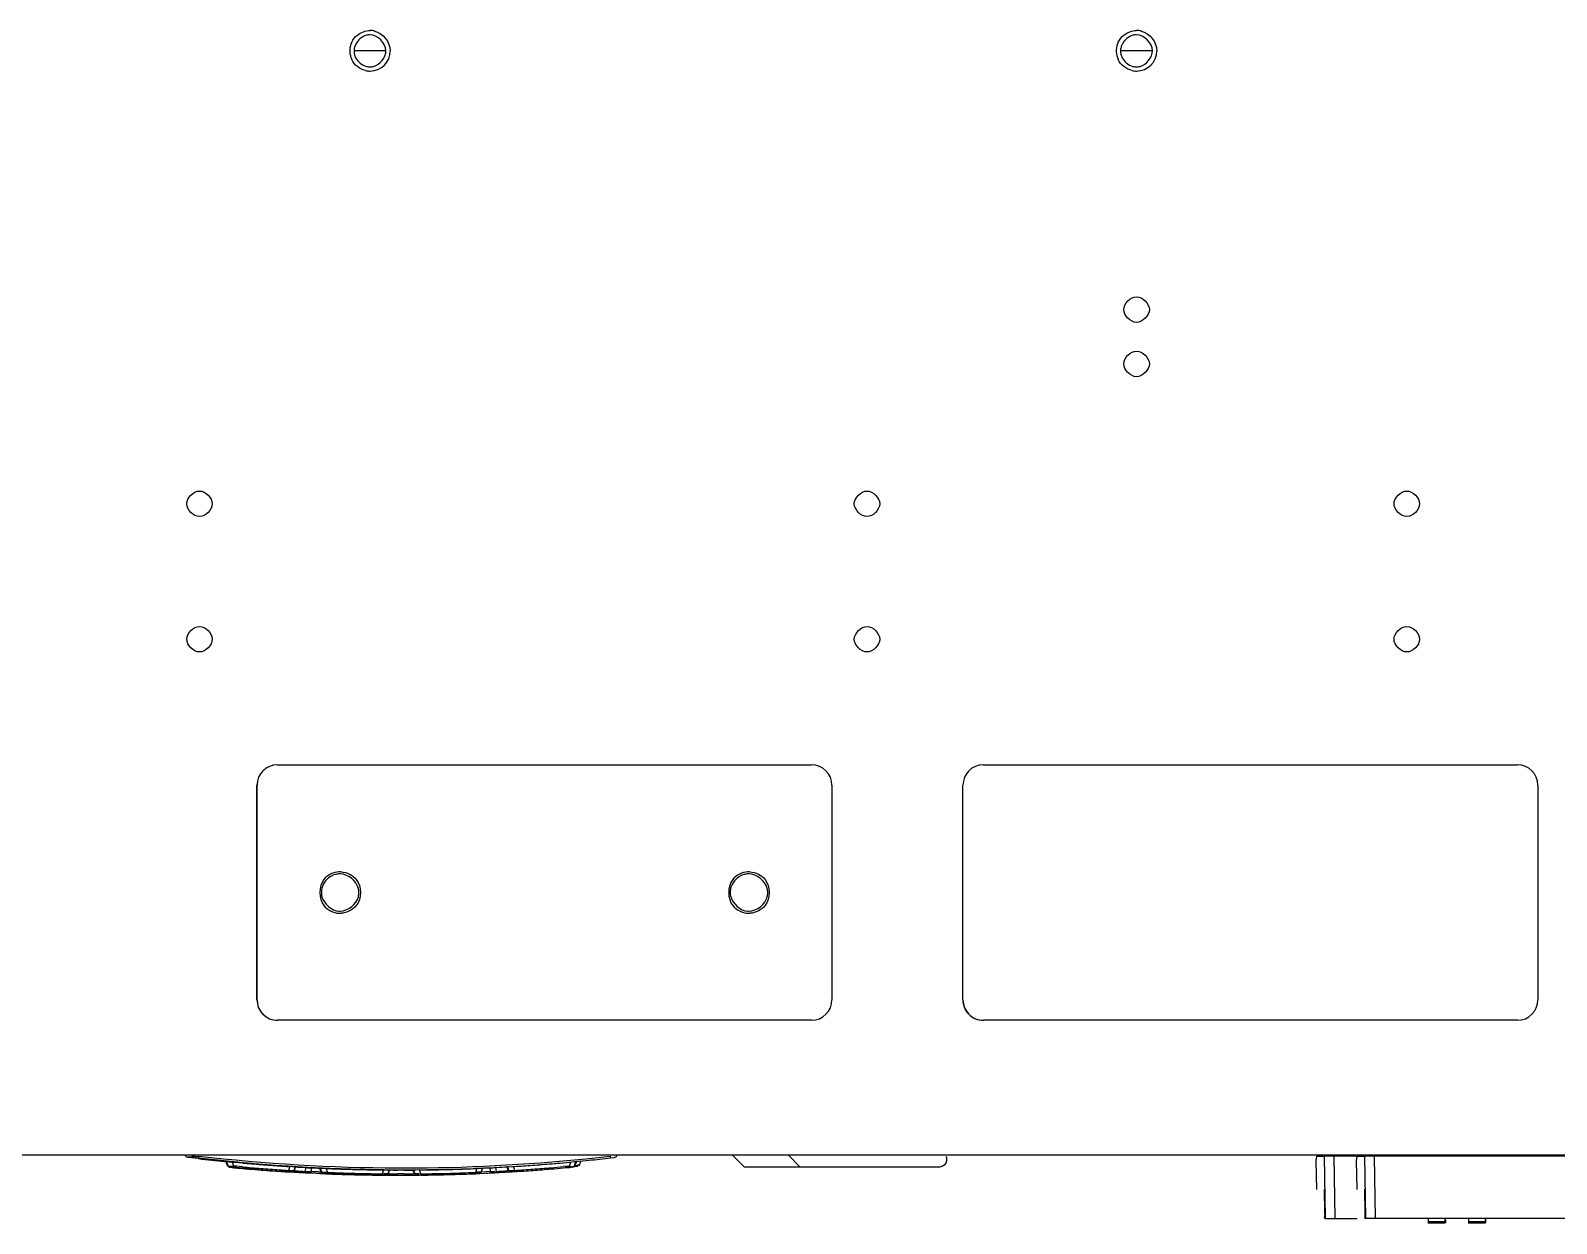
# Model space of a CAD drawing. Header units: millimetres. Extents: x 0 to 10500, y 0 to 7425.
# Drawn here: x 3585.6 to 3824.5, y 1488.1 to 1674.8 of the extents above; entities that cross this region are included whole.
import ezdxf

# ---------------------------------------------------------------- set-up
doc = ezdxf.new("R2010")
doc.units = ezdxf.units.MM
doc.header["$LTSCALE"] = 577.5
doc.layers.get('0').update_dxf_attribs({"linetype": 'CONTINUOUS'})

msp = doc.modelspace()

# ---------------------------------------------------------------- linework, layer by layer
at = {"color": 6, "linetype": 'Continuous'}
for p, q in [((3641.19, 1671.68), (3636.22, 1671.68)), ((3761.18, 1671.68), (3756.21, 1671.68)), ((3611.18, 1498.44), (3610.1, 1498.44)), ((3611.89, 1498.23), (3610.79, 1498.35)), ((3611.91, 1498.52), (3610.83, 1498.64)), ((3616.33, 1497.77), (3616.02, 1497.8)), ((3616.16, 1497.82), (3616.22, 1497.82)), ((3616.28, 1497.76), (3617.03, 1497.69)), ((3616.28, 1497.76), (3616.53, 1497.07)), ((3671.52, 1497.23), (3671.77, 1497.92)), ((3676, 1498.31), (3676.38, 1498.35)), ((3786.88, 1498.62), (3786.8, 1497.93)), ((3786.8, 1497.93), (3786.88, 1493.4)), ((3786.88, 1498.62), (3787.99, 1498.62)), ((3793.1, 1498.62), (3788.09, 1498.62)), ((3788.09, 1498.62), (3788.25, 1488.86)), ((3789.6, 1498.62), (3789.77, 1488.86)), ((3793.19, 1498.62), (3793.1, 1497.93)), ((3793.1, 1497.93), (3793.18, 1493.4)), ((3793.19, 1498.62), (3794.29, 1498.62)), ((3942.2, 1498.54), (3794.4, 1498.62)), ((3794.4, 1498.62), (3794.56, 1488.86)), ((3795.91, 1498.62), (3796.07, 1488.86)), ((3616.41, 1497.13), (3616.47, 1497.13)), ((3616.58, 1497.07), (3616.53, 1497.07)), ((3617.32, 1497.01), (3616.58, 1497.07)), ((3616.64, 1496.94), (3616.68, 1496.91)), ((3616.72, 1496.94), (3616.66, 1496.94)), ((3616.68, 1496.91), (3616.79, 1496.88)), ((3616.79, 1496.88), (3617.38, 1496.83)), ((3616.93, 1496.86), (3616.79, 1496.88)), ((3616.82, 1496.88), (3616.8, 1496.88)), ((3617.14, 1496.84), (3616.93, 1496.86)), ((3617.84, 1496.82), (3617.32, 1496.87)), ((3617.38, 1496.83), (3618.96, 1496.69)), ((3617.39, 1496.87), (3618.75, 1496.75)), ((3617.86, 1497.03), (3617.41, 1497.07)), ((3618.75, 1496.74), (3617.84, 1496.82)), ((3618.77, 1496.95), (3617.86, 1497.03)), ((3618.96, 1496.69), (3619.88, 1496.61)), ((3619.79, 1496.61), (3619.51, 1496.63)), ((3619.88, 1496.61), (3621.5, 1496.48)), ((3621.5, 1496.48), (3622.69, 1496.39)), ((3622.69, 1496.39), (3624.17, 1496.28)), ((3624.17, 1496.28), (3625, 1496.23)), ((3625, 1496.23), (3626.64, 1496.13)), ((3625.33, 1496.23), (3625.57, 1496.22)), ((3625.59, 1496.21), (3625.45, 1496.22)), ((3626.5, 1496.15), (3626.1, 1496.18)), ((3626.64, 1496.13), (3626.25, 1496.15)), ((3626.29, 1496.17), (3626.99, 1496.13)), ((3626.51, 1496.16), (3626.58, 1496.16)), ((3627, 1496.32), (3626.57, 1496.34)), ((3627.03, 1496.94), (3626.61, 1496.97)), ((3626.62, 1496.13), (3626.64, 1496.13)), ((3626.64, 1496.13), (3626.64, 1496.13)), ((3626.78, 1496.16), (3626.91, 1496.12)), ((3626.88, 1496.36), (3626.81, 1496.36)), ((3626.91, 1496.12), (3628.19, 1496.05)), ((3627.03, 1496.11), (3626.91, 1496.12)), ((3628.08, 1496.05), (3627.03, 1496.11)), ((3628.19, 1496.05), (3628.65, 1496.03)), ((3628.49, 1496.04), (3628.74, 1496.03)), ((3628.69, 1496.85), (3628.54, 1496.85)), ((3629.15, 1496), (3630.32, 1495.95)), ((3629.27, 1496), (3630.35, 1495.95)), ((3630.16, 1495.95), (3629.42, 1495.98)), ((3630.29, 1495.95), (3629.49, 1495.99)), ((3630.61, 1496.15), (3629.53, 1496.2)), ((3630.35, 1495.95), (3631.44, 1495.9)), ((3631.15, 1496.12), (3630.61, 1496.15)), ((3631.36, 1495.89), (3630.72, 1495.92)), ((3631.33, 1495.9), (3630.87, 1495.92)), ((3630.89, 1495.92), (3631.09, 1495.91)), ((3630.99, 1495.9), (3631.38, 1495.89)), ((3631, 1495.9), (3630.99, 1495.9)), ((3631, 1495.9), (3631.72, 1495.87)), ((3631.35, 1495.89), (3631, 1495.9)), ((3631.1, 1496.11), (3631.16, 1496.11)), ((3632.02, 1496.08), (3631.15, 1496.12)), ((3631.43, 1495.91), (3631.36, 1495.91)), ((3631.44, 1495.9), (3632.39, 1495.86)), ((3631.72, 1495.87), (3633.15, 1495.82)), ((3632.32, 1495.86), (3631.84, 1495.87)), ((3632.45, 1495.86), (3632.77, 1495.84)), ((3633.15, 1495.82), (3634.16, 1495.79)), ((3633.91, 1495.8), (3633.27, 1495.82)), ((3633.67, 1495.8), (3633.31, 1495.82)), ((3634.02, 1495.8), (3635.02, 1495.77)), ((3634.07, 1495.79), (3635.57, 1495.74)), ((3635.03, 1495.76), (3634.2, 1495.79)), ((3634.62, 1495.78), (3634.26, 1495.79)), ((3634.26, 1495.79), (3635.06, 1495.76)), ((3635.52, 1495.75), (3635.12, 1495.76)), ((3635.64, 1495.74), (3635.48, 1495.75)), ((3635.88, 1495.73), (3635.54, 1495.74)), ((3635.57, 1495.74), (3636.85, 1495.71)), ((3636.13, 1495.73), (3636.3, 1495.73)), ((3636.98, 1495.71), (3636.33, 1495.73)), ((3636.85, 1495.71), (3638.15, 1495.69)), ((3637.35, 1495.7), (3638.18, 1495.69)), ((3637.76, 1495.69), (3637.62, 1495.69)), ((3637.73, 1495.7), (3638.64, 1495.68)), ((3637.84, 1495.69), (3639.35, 1495.67)), ((3638.3, 1495.69), (3637.9, 1495.7)), ((3638.42, 1495.68), (3638.41, 1495.68)), ((3638.41, 1495.68), (3639.43, 1495.67)), ((3638.41, 1495.68), (3638.76, 1495.68)), ((3638.89, 1495.67), (3638.6, 1495.68)), ((3638.97, 1495.68), (3640.32, 1495.66)), ((3639.35, 1495.67), (3640.84, 1495.65)), ((3641.27, 1495.65), (3639.87, 1495.66)), ((3642.49, 1495.64), (3640.54, 1495.66)), ((3640.61, 1495.66), (3640.83, 1495.65)), ((3641.78, 1496.45), (3640.85, 1496.46)), ((3641.83, 1495.64), (3640.85, 1495.65)), ((3641.22, 1495.65), (3641.28, 1495.65)), ((3641.78, 1495.84), (3641.32, 1495.85)), ((3641.57, 1495.85), (3641.5, 1495.85)), ((3642.43, 1495.64), (3644.02, 1495.64)), ((3644.02, 1496.44), (3643.04, 1496.44)), ((3644.02, 1495.84), (3643.04, 1495.84)), ((3646.41, 1496.46), (3645.47, 1496.45)), ((3646.42, 1495.85), (3645.47, 1495.85)), ((3645.68, 1495.85), (3645.75, 1495.85)), ((3645.69, 1495.65), (3646.42, 1495.66)), ((3645.97, 1495.65), (3646.03, 1495.65)), ((3655.23, 1495.89), (3655.84, 1495.91)), ((3656.1, 1496.13), (3655.32, 1496.1)), ((3655.82, 1495.91), (3655.88, 1495.91)), ((3655.92, 1495.92), (3656.68, 1495.95)), ((3656.15, 1496.11), (3656.09, 1496.11)), ((3657.54, 1496.2), (3656.1, 1496.13)), ((3656.68, 1495.95), (3657.8, 1496)), ((3658.33, 1496.03), (3658.6, 1496.05)), ((3658.54, 1496.85), (3658.39, 1496.85)), ((3658.6, 1496.05), (3658.46, 1496.04)), ((3660.39, 1496.96), (3660.25, 1496.95)), ((3660.43, 1496.34), (3660.28, 1496.33)), ((3660.29, 1496.14), (3660.66, 1496.17)), ((3660.37, 1496.36), (3660.44, 1496.36)), ((3660.74, 1496.16), (3660.65, 1496.16)), ((3669.92, 1497.07), (3668.95, 1496.98)), ((3668.97, 1496.78), (3669.93, 1496.87)), ((3669.86, 1496.87), (3669.27, 1496.82)), ((3670.83, 1496.99), (3670.5, 1496.96)), ((3670.5, 1496.96), (3670.64, 1496.98)), ((3670.52, 1496.94), (3670.59, 1496.94)), ((3670.6, 1496.96), (3670.64, 1496.97)), ((3670.81, 1497.17), (3670.74, 1497.16)), ((3670.75, 1496.98), (3671.21, 1497.03)), ((3670.84, 1497.13), (3670.78, 1497.13)), ((3670.85, 1497.16), (3671.46, 1497.22)), ((3671.17, 1497.03), (3671.01, 1497.01)), ((3671.16, 1497.03), (3671.24, 1497.03)), ((3671.27, 1497.03), (3671.17, 1497.03)), ((3671.21, 1497.03), (3671.27, 1497.03)), ((3671.42, 1497.22), (3671.23, 1497.2)), ((3671.24, 1497.03), (3671.25, 1497.03)), ((3671.25, 1497.03), (3671.25, 1497.03)), ((3671.25, 1497.03), (3671.27, 1497.03)), ((3671.52, 1497.23), (3671.42, 1497.22)), ((3671.46, 1497.22), (3671.52, 1497.23)), ((3788.07, 1493.42), (3788.08, 1493.42)), ((3788.08, 1493.42), (3788.14, 1489.78)), ((3794.37, 1493.42), (3794.38, 1493.42)), ((3794.38, 1493.42), (3794.45, 1489.78)), ((3788.25, 1488.86), (3793.26, 1488.86)), ((3953.55, 1488.77), (3794.56, 1488.86)), ((3804.44, 1488.38), (3804.44, 1488.85)), ((3804.44, 1488.38), (3807.06, 1488.38)), ((3807.05, 1488.85), (3807.06, 1488.38)), ((3810.74, 1488.38), (3810.74, 1488.85)), ((3810.74, 1488.38), (3813.36, 1488.38)), ((3813.36, 1488.85), (3813.36, 1488.38)), ((3807.05, 1488.14), (3804.43, 1488.14)), ((3813.36, 1488.14), (3810.74, 1488.14))]:
    msp.add_line(p, q, dxfattribs=at)
at = {"color": 7, "linetype": 'Continuous'}
for p, q in [((3624.24, 1559.89), (3707.84, 1559.89)), ((3734.74, 1559.89), (3818.34, 1559.89)), ((3621.03, 1523.09), (3621.03, 1556.69)), ((3621.04, 1523.09), (3621.04, 1556.69)), ((3711.04, 1556.69), (3711.04, 1523.09)), ((3731.54, 1523.09), (3731.54, 1556.69)), ((3821.54, 1556.69), (3821.54, 1523.09)), ((3707.84, 1519.89), (3624.24, 1519.89)), ((3818.34, 1519.89), (3734.74, 1519.89)), ((3960.72, 1498.77), (3550.98, 1498.77)), ((3695.49, 1498.77), (3697.36, 1496.9)), ((3706.08, 1496.9), (3704.21, 1498.77)), ((3728.88, 1498.64), (3728.95, 1498.4)), ((3728.95, 1498.4), (3728.95, 1497.9)), ((3727.95, 1496.9), (3697.36, 1496.9))]:
    msp.add_line(p, q, dxfattribs=at)
at = {"color": 2, "linetype": 'Continuous'}
for p, q in [((3609.87, 1498.59), (3609.83, 1498.72)), ((3609.97, 1498.49), (3609.87, 1498.59)), ((3610.1, 1498.44), (3609.97, 1498.49)), ((3610.19, 1498.43), (3610.1, 1498.44)), ((3610.79, 1498.35), (3610.19, 1498.43)), ((3610.91, 1498.72), (3610.95, 1498.59)), ((3610.95, 1498.59), (3611.04, 1498.49)), ((3611.04, 1498.49), (3611.18, 1498.44)), ((3611.18, 1498.44), (3611.89, 1498.35)), ((3611.89, 1498.35), (3611.91, 1498.5)), ((3611.91, 1498.5), (3611.92, 1498.64)), ((3616.41, 1497.13), (3616.16, 1497.82)), ((3616.22, 1497.82), (3616.47, 1497.13)), ((3670.74, 1497.16), (3670.92, 1497.84)), ((3670.84, 1497.13), (3671.09, 1497.82)), ((3671.03, 1497.82), (3670.85, 1497.33)), ((3676.34, 1498.64), (3676.37, 1498.39)), ((3676.37, 1498.39), (3676.38, 1498.35)), ((3676.38, 1498.35), (3676.99, 1498.43)), ((3676.99, 1498.43), (3677.07, 1498.44)), ((3677.07, 1498.44), (3677.21, 1498.49)), ((3677.21, 1498.49), (3677.3, 1498.59)), ((3677.3, 1498.59), (3677.34, 1498.72)), ((3616.47, 1497.04), (3616.41, 1497.13)), ((3616.47, 1497.13), (3616.53, 1497.04)), ((3616.55, 1496.97), (3616.47, 1497.04)), ((3616.53, 1497.04), (3616.62, 1496.97)), ((3616.66, 1496.94), (3616.55, 1496.97)), ((3616.62, 1496.97), (3616.72, 1496.94)), ((3617.32, 1496.87), (3616.66, 1496.94)), ((3616.72, 1496.94), (3617.39, 1496.87)), ((3617.18, 1497.7), (3617.46, 1497.67)), ((3617.41, 1497.07), (3617.18, 1497.7)), ((3617.41, 1497.07), (3617.39, 1496.87)), ((3617.46, 1497.67), (3618.82, 1497.55)), ((3617.62, 1497.71), (3617.92, 1497.71)), ((3618.83, 1497.6), (3617.62, 1497.71)), ((3617.92, 1497.71), (3618.83, 1497.63)), ((3619.89, 1496.63), (3619.7, 1496.65)), ((3626.1, 1496.18), (3625.59, 1496.21)), ((3626.51, 1496.16), (3625.85, 1496.2)), ((3625.92, 1496.2), (3625.94, 1496.4)), ((3625.92, 1496.2), (3626.58, 1496.16)), ((3626.16, 1496.99), (3625.94, 1496.4)), ((3625.98, 1497), (3626.16, 1496.99)), ((3626.53, 1496.16), (3626.51, 1496.16)), ((3626.64, 1496.18), (3626.53, 1496.16)), ((3626.58, 1496.16), (3626.59, 1496.16)), ((3626.59, 1496.16), (3626.7, 1496.18)), ((3626.75, 1496.25), (3626.64, 1496.18)), ((3626.7, 1496.18), (3626.81, 1496.25)), ((3626.81, 1496.36), (3626.75, 1496.25)), ((3627.02, 1496.92), (3626.81, 1496.36)), ((3626.81, 1496.25), (3626.88, 1496.36)), ((3626.88, 1496.36), (3627.08, 1496.92)), ((3627.08, 1496.92), (3627.02, 1496.92)), ((3628.61, 1496.23), (3628.69, 1496.85)), ((3628.64, 1496.13), (3628.61, 1496.23)), ((3628.69, 1496.06), (3628.64, 1496.13)), ((3628.75, 1496.03), (3628.69, 1496.06)), ((3628.74, 1496.03), (3629.27, 1496)), ((3629.38, 1496.03), (3629.27, 1496)), ((3629.47, 1496.1), (3629.38, 1496.03)), ((3629.53, 1496.2), (3629.47, 1496.1)), ((3629.53, 1496.2), (3629.6, 1496.78)), ((3630.72, 1495.92), (3630.16, 1495.95)), ((3630.32, 1495.95), (3630.89, 1495.92)), ((3630.86, 1496.75), (3630.93, 1496.75)), ((3631.1, 1496.11), (3630.86, 1496.75)), ((3630.93, 1496.75), (3631.16, 1496.11)), ((3631.16, 1496.01), (3631.1, 1496.11)), ((3631.16, 1496.11), (3631.22, 1496.01)), ((3631.25, 1495.94), (3631.16, 1496.01)), ((3631.22, 1496.01), (3631.31, 1495.94)), ((3631.36, 1495.91), (3631.25, 1495.94)), ((3631.31, 1495.94), (3631.43, 1495.91)), ((3632.02, 1495.88), (3631.36, 1495.91)), ((3631.43, 1495.91), (3632.09, 1495.88)), ((3631.88, 1496.69), (3632.12, 1496.68)), ((3632.1, 1496.08), (3631.88, 1496.69)), ((3632.1, 1496.08), (3632.09, 1495.88)), ((3632.39, 1495.86), (3632.57, 1495.85)), ((3633.31, 1495.82), (3633.17, 1495.82)), ((3633.53, 1495.82), (3633.38, 1495.82)), ((3635.52, 1495.75), (3635.61, 1495.75)), ((3635.6, 1495.75), (3635.7, 1495.75)), ((3638.18, 1495.69), (3638.41, 1495.68)), ((3638.54, 1495.68), (3638.3, 1495.69)), ((3640.55, 1495.66), (3641.28, 1495.65)), ((3640.85, 1496.46), (3640.63, 1495.86)), ((3640.63, 1495.66), (3640.63, 1495.86)), ((3640.64, 1496.46), (3640.85, 1496.46)), ((3641.28, 1495.66), (3641.22, 1495.65)), ((3641.34, 1495.68), (3641.28, 1495.66)), ((3641.28, 1495.65), (3641.34, 1495.66)), ((3641.44, 1495.75), (3641.34, 1495.68)), ((3641.34, 1495.66), (3641.4, 1495.68)), ((3641.4, 1495.68), (3641.5, 1495.75)), ((3641.5, 1495.85), (3641.44, 1495.75)), ((3641.72, 1496.45), (3641.5, 1495.85)), ((3641.5, 1495.75), (3641.57, 1495.85)), ((3641.57, 1495.85), (3641.79, 1496.45)), ((3641.79, 1496.45), (3641.72, 1496.45)), ((3645.46, 1496.45), (3645.53, 1496.45)), ((3645.68, 1495.85), (3645.46, 1496.45)), ((3645.53, 1496.45), (3645.75, 1495.85)), ((3645.75, 1495.85), (3645.81, 1495.75)), ((3645.81, 1495.75), (3645.91, 1495.68)), ((3645.91, 1495.68), (3645.97, 1495.66)), ((3645.97, 1495.65), (3645.91, 1495.66)), ((3645.97, 1495.66), (3646.03, 1495.65)), ((3646.69, 1495.66), (3646.03, 1495.65)), ((3646.48, 1496.46), (3646.68, 1496.46)), ((3646.7, 1495.86), (3646.48, 1496.46)), ((3646.7, 1495.86), (3646.69, 1495.66)), ((3655.82, 1495.91), (3655.16, 1495.88)), ((3655.2, 1496.68), (3655.45, 1496.69)), ((3655.45, 1496.69), (3655.23, 1496.08)), ((3655.23, 1495.88), (3655.23, 1496.08)), ((3655.23, 1495.88), (3655.88, 1495.91)), ((3655.94, 1495.94), (3655.82, 1495.91)), ((3655.88, 1495.91), (3656, 1495.94)), ((3656.03, 1496.01), (3655.94, 1495.94)), ((3656, 1495.94), (3656.09, 1496.01)), ((3656.09, 1496.11), (3656.03, 1496.01)), ((3656.32, 1496.75), (3656.09, 1496.11)), ((3656.09, 1496.01), (3656.15, 1496.11)), ((3656.15, 1496.11), (3656.39, 1496.75)), ((3656.39, 1496.75), (3656.32, 1496.75)), ((3657.47, 1496.78), (3657.54, 1496.2)), ((3657.6, 1496.09), (3657.54, 1496.2)), ((3657.69, 1496.03), (3657.6, 1496.09)), ((3657.8, 1496), (3657.69, 1496.03)), ((3657.8, 1496), (3658.33, 1496.03)), ((3658.38, 1496.06), (3658.32, 1496.03)), ((3658.43, 1496.13), (3658.38, 1496.06)), ((3658.39, 1496.85), (3658.46, 1496.23)), ((3658.46, 1496.23), (3658.43, 1496.13)), ((3660.17, 1496.92), (3660.23, 1496.92)), ((3660.37, 1496.36), (3660.17, 1496.92)), ((3660.23, 1496.92), (3660.44, 1496.36)), ((3660.44, 1496.25), (3660.37, 1496.36)), ((3660.44, 1496.36), (3660.5, 1496.25)), ((3660.55, 1496.18), (3660.44, 1496.25)), ((3660.5, 1496.25), (3660.61, 1496.18)), ((3660.65, 1496.16), (3660.55, 1496.18)), ((3660.61, 1496.18), (3660.72, 1496.16)), ((3660.67, 1496.16), (3660.65, 1496.16)), ((3660.72, 1496.16), (3660.74, 1496.16)), ((3660.74, 1496.16), (3661.4, 1496.2)), ((3661.32, 1496.2), (3660.76, 1496.17)), ((3661.18, 1496.99), (3661.34, 1497)), ((3661.39, 1496.4), (3661.18, 1496.99)), ((3661.39, 1496.4), (3661.4, 1496.2)), ((3668.89, 1497.58), (3670.15, 1497.7)), ((3670.17, 1496.9), (3669.86, 1496.87)), ((3670.15, 1497.7), (3669.92, 1497.07)), ((3669.93, 1496.87), (3669.92, 1497.07)), ((3669.93, 1496.87), (3670.59, 1496.94)), ((3670.07, 1497.01), (3670.05, 1497.11)), ((3670.11, 1496.94), (3670.07, 1497.01)), ((3670.14, 1496.92), (3670.11, 1496.94)), ((3670.14, 1496.92), (3670.35, 1496.94)), ((3670.52, 1496.94), (3670.17, 1496.9)), ((3670.5, 1496.96), (3670.24, 1496.94)), ((3670.49, 1496.96), (3670.6, 1496.99)), ((3670.51, 1496.95), (3670.6, 1496.96)), ((3670.63, 1496.97), (3670.52, 1496.94)), ((3670.59, 1496.94), (3670.69, 1496.97)), ((3670.6, 1496.99), (3670.69, 1497.06)), ((3670.72, 1497.04), (3670.63, 1496.97)), ((3670.69, 1497.06), (3670.74, 1497.16)), ((3670.69, 1496.97), (3670.78, 1497.04)), ((3670.78, 1497.13), (3670.72, 1497.04)), ((3670.78, 1497.04), (3670.84, 1497.13))]:
    msp.add_line(p, q, dxfattribs=at)
at = {"color": 7, "linetype": 'Continuous'}
for centre, radius, start, end in [((3638.73, 1671.67), 3.18, 77.0604, 90.0225), ((3758.72, 1671.67), 3.18, 77.0604, 90.0225), ((3638.76, 1671.66), 3.21, 154.7888, 177.2746), ((3758.76, 1671.66), 3.21, 154.7888, 177.2746), ((3638.64, 1671.67), 3.09, 177.3365, 182.6577), ((3638.76, 1671.68), 3.21, 182.7187, 205.1601), ((3638.73, 1671.67), 3.17, 269.9984, 359.9967), ((3758.64, 1671.67), 3.09, 177.3365, 182.6577), ((3758.76, 1671.68), 3.21, 182.7187, 205.1601), ((3758.72, 1671.67), 3.17, 269.9984, 359.9967), ((3638.73, 1671.67), 3.18, 257.0604, 270.0225), ((3758.72, 1671.67), 3.18, 257.0604, 270.0225), ((3624.23, 1556.69), 3.2, 90.001, 180.001), ((3624.24, 1556.69), 3.2, 90.0026, 179.9994), ((3707.84, 1556.69), 3.2, 0.0006, 89.9974), ((3734.74, 1556.69), 3.2, 90.0026, 179.9994), ((3818.34, 1556.69), 3.2, 0.0006, 89.9974), ((3624.23, 1523.09), 3.2, 179.999, 269.999), ((3624.24, 1523.09), 3.2, 180.0006, 269.9974), ((3707.84, 1523.09), 3.2, 270.0026, 359.9994), ((3734.72, 1523.09), 3.2, 179.999, 269.999), ((3734.74, 1523.09), 3.2, 180.0006, 269.9974), ((3818.34, 1523.09), 3.2, 270.0026, 359.9994)]:
    msp.add_arc(centre, radius, start, end, dxfattribs=at)
at = {"color": 6, "linetype": 'Continuous'}
for centre, radius, start, end in [((3634.04, 1539.97), 3.18, 90.0053, 93.1343), ((3634.04, 1539.97), 3.17, 87.1854, 89.9957), ((3698.04, 1539.97), 3.18, 90.0053, 93.1343), ((3698.04, 1539.97), 3.17, 87.1854, 89.9957), ((3634.04, 1539.15), 2.19, 265.0881, 269.9728), ((3634.04, 1539.82), 3.18, 266.8657, 269.9947), ((3634.04, 1539.81), 3.17, 270.0043, 272.8146), ((3698.04, 1539.15), 2.19, 265.0881, 269.9728), ((3698.04, 1539.82), 3.18, 266.8657, 269.9947), ((3698.04, 1539.81), 3.17, 270.0043, 272.8146), ((3644.14, 1776.69), 280.2, 263.3891, 269.9973), ((3643.03, 1776.4), 279.91, 263.6125, 264.4619), ((3644.16, 1776.82), 280.04, 263.3905, 269.7716), ((3644.11, 1776.76), 279.98, 270.0032, 275.8223), ((3644.12, 1776.69), 280.2, 270.0023, 275.8215), ((3644.09, 1777.01), 280.23, 275.8224, 276.6095), ((3644.15, 1776.34), 279.85, 275.823, 276.5365), ((3637.35, 1710.54), 214.65, 264.5984, 264.8803), ((3651.81, 1876.53), 381.27, 264.7877, 264.9504), ((3641.38, 1755.28), 259.57, 264.8743, 265.1649), ((3645.15, 1801.35), 305.79, 264.9843, 265.2563), ((3643.66, 1776.47), 280.82, 264.9111, 265.2142), ((3643.59, 1776.47), 280.83, 264.9261, 265.2142), ((3643.67, 1776.62), 280.78, 264.9122, 265.2158), ((3642.21, 1765.1), 269.43, 265.2266, 265.6287), ((3644.19, 1789.92), 294.32, 265.2581, 265.6275), ((3644.46, 1792.03), 296.41, 265.2427, 265.7127), ((3643.34, 1773.8), 278.16, 265.1627, 265.5552), ((3643.59, 1776.48), 280.84, 265.2141, 265.7963), ((3643.66, 1776.48), 280.84, 265.2141, 265.7963), ((3643.66, 1776.56), 280.72, 265.2157, 265.7978), ((3642.42, 1767.85), 272.19, 265.6288, 266.0278), ((3643.96, 1786.98), 291.37, 265.6288, 266.0002), ((3643.34, 1773.8), 278.15, 265.5552, 265.9476), ((3643.99, 1785.81), 290.18, 265.7128, 266.3133), ((3643.59, 1776.57), 280.93, 265.7964, 266.3787), ((3643.67, 1776.57), 280.93, 265.7964, 266.3787), ((3643.66, 1776.54), 280.7, 265.7978, 266.3797), ((3642.23, 1765.12), 269.44, 266.0277, 266.3708), ((3644.23, 1790.93), 295.33, 266.002, 266.3115), ((3643.34, 1773.79), 278.15, 265.9477, 266.311), ((3640.54, 1738.24), 242.52, 266.3668, 266.6224), ((3646.37, 1824.29), 328.76, 266.3139, 266.4978), ((3643.85, 1783.71), 288.08, 266.363, 266.506), ((3644.03, 1792.53), 296.7, 266.4966, 266.6269), ((3643.77, 1782.27), 286.63, 266.6444, 266.9448), ((3644.04, 1789.96), 294.33, 266.6791, 266.8525), ((3643.7, 1786.7), 290.86, 266.7091, 267.0266), ((3643.76, 1776.49), 280.05, 266.5755, 266.8843), ((3643.85, 1786.42), 290.79, 266.8523, 267.1697), ((3642.06, 1748.97), 253.3, 266.8355, 267.1379), ((3643.75, 1776.61), 280.78, 266.9044, 267.0905), ((3643.83, 1794.64), 298.2, 267.1019, 267.2584), ((3643.73, 1783.95), 288.31, 267.3299, 267.4453), ((3631.06, 1509.74), 13.04, 268.6566, 269.5023), ((3643.13, 1767.41), 271.77, 267.461, 267.7485), ((3641.68, 1738.07), 242.4, 267.556, 267.8053), ((3644.57, 1816.11), 320.49, 267.6413, 267.8347), ((3643.59, 1776.43), 280.79, 267.6389, 268.2196), ((3643.66, 1776.43), 280.79, 267.6389, 268.2196), ((3643.66, 1776.58), 280.74, 267.6396, 268.2201), ((3643.61, 1788.28), 292.64, 267.7878, 267.9755), ((3642.76, 1765.73), 270.09, 267.8018, 268.1398), ((3643.5, 1788.03), 292.4, 267.8877, 268.1507), ((3643.78, 1784.58), 288.95, 267.8163, 268.0646), ((3643.48, 1775.53), 279.89, 267.9531, 268.2744), ((3643.53, 1780.61), 284.96, 267.9891, 268.2065), ((3643.5, 1786.78), 291.14, 268.038, 268.3024), ((3642.97, 1768.75), 273.1, 268.0979, 268.2285), ((3643.01, 1773.48), 277.84, 268.1411, 268.4601), ((3643.07, 1772), 276.35, 268.2296, 268.3516), ((3643.34, 1783.13), 287.49, 268.2432, 268.5287), ((3643.63, 1783.92), 288.28, 268.2061, 268.3527), ((3644.64, 1826.49), 330.86, 268.2643, 268.4384), ((3643.59, 1776.48), 280.84, 268.2195, 268.8003), ((3643.66, 1776.56), 280.72, 268.2201, 268.8007), ((3643.66, 1776.48), 280.84, 268.2195, 268.8003), ((3643.54, 1780.01), 284.38, 268.2817, 268.3996), ((3643, 1769.38), 273.74, 268.3305, 268.6321), ((3643.31, 1769.3), 273.66, 268.2713, 268.3949), ((3643.53, 1780.09), 284.45, 268.3516, 268.7321), ((3642.91, 1754.99), 259.35, 268.3954, 268.6118), ((3643.17, 1773.49), 277.84, 268.4467, 268.5892), ((3643.05, 1775.54), 279.9, 268.5317, 268.8887), ((3643.35, 1784.42), 288.78, 268.6024, 268.752), ((3643.51, 1779.98), 284.33, 268.6128, 268.7364), ((3643.74, 1801.55), 305.91, 268.6801, 268.8037), ((3643.24, 1779.23), 283.59, 268.751, 268.9095), ((3643.96, 1800.56), 304.92, 268.7355, 268.8598), ((3643.59, 1776.5), 280.86, 268.8003, 269.3811), ((3643.01, 1773.94), 278.3, 268.9192, 269.092), ((3643.66, 1776.5), 280.86, 268.8003, 269.3811), ((3643.66, 1776.56), 280.72, 268.8007, 269.3813), ((3643.26, 1781.55), 285.91, 268.9776, 269.2334), ((3643.21, 1776.08), 280.44, 269.066, 269.4494), ((3643.51, 1779.87), 284.23, 269.0177, 269.416), ((3643.25, 1774.31), 278.66, 269.0752, 269.371), ((3643.06, 1755.19), 259.54, 269.0529, 269.2857), ((3643.44, 1780.02), 284.38, 269.0628, 269.416), ((3643.53, 1792.11), 296.47, 269.0854, 269.2944), ((3643, 1771.45), 275.8, 269.2465, 269.4712), ((3643.16, 1774.98), 279.34, 269.2345, 269.4508), ((3643.47, 1788.34), 292.7, 269.2965, 269.4545), ((3643.31, 1775.76), 280.12, 269.3898, 269.5069), ((3643.42, 1779.39), 283.75, 269.5593, 269.9216), ((3643.46, 1776.29), 280.65, 269.5476, 269.913), ((3643.27, 1777.99), 282.35, 269.5935, 269.735), ((3643.31, 1778.34), 282.7, 269.6472, 269.9451), ((3643.4, 1784.13), 288.49, 269.6752, 269.9269), ((3643.48, 1768.4), 271.95, 269.6416, 269.9068), ((3643.47, 1787.95), 292.11, 269.6684, 269.9151), ((3643.19, 1777.16), 281.52, 269.7227, 269.8467), ((3643.27, 1777.73), 282.09, 269.7347, 269.9223), ((3643.2, 1779.41), 283.77, 269.8466, 269.9672), ((3644.13, 1776.31), 279.53, 269.7759, 269.9995), ((3643.5, 1765.53), 269.09, 270.1114, 270.4197), ((3643.49, 1785.88), 290.04, 270.1051, 270.391), ((3643.49, 1774.93), 279.29, 270.1085, 270.4512), ((3643.66, 1776.5), 280.86, 270.6189, 271.1997), ((3643.66, 1776.56), 280.72, 270.6187, 271.1993), ((3643.66, 1776.56), 280.73, 271.1993, 271.7799), ((3643.66, 1776.48), 280.84, 271.1997, 271.7805), ((3643.66, 1776.58), 280.74, 271.7799, 272.3604), ((3643.66, 1776.43), 280.79, 271.7804, 272.3611), ((3643.78, 1767.93), 272.28, 272.7666, 272.9533), ((3643.83, 1774.61), 278.16, 272.8181, 273.0035), ((3643.87, 1758.48), 262.63, 272.9907, 273.1576), ((3643.82, 1767.13), 271.48, 272.9534, 273.069), ((3644.12, 1770.7), 274.85, 272.991, 273.3696), ((3643.73, 1766.1), 269.65, 273.1492, 273.5115), ((3643.73, 1771.21), 275.56, 273.0915, 273.4441), ((3644.25, 1768.65), 272.79, 273.4017, 273.6086), ((3643.79, 1770.29), 274.64, 273.522, 273.6645), ((3643.67, 1776.53), 280.69, 273.6203, 274.2022), ((3643.65, 1776.57), 280.93, 273.6213, 274.2036), ((3643.66, 1776.57), 280.73, 274.2023, 274.7843), ((3643.66, 1776.48), 280.84, 274.2037, 274.7859), ((3643.66, 1776.61), 280.77, 274.7842, 275.1674), ((3643.66, 1776.43), 280.79, 274.7858, 275.1696)]:
    msp.add_arc(centre, radius, start, end, dxfattribs=at)
at = {"color": 2, "linetype": 'Continuous'}
for centre, radius, start, end in [((3643.7, 1776.81), 280.37, 264.9089, 265.1855), ((3644.02, 1776.52), 280.03, 264.8395, 267.1659), ((3643.71, 1776.54), 280.04, 264.9032, 267.4555), ((3643.7, 1776.76), 280.32, 265.1856, 265.7989), ((3643.69, 1776.65), 280.21, 265.7989, 266.3761), ((3644.02, 1776.51), 280.02, 267.1658, 268.0901), ((3643.7, 1776.49), 280, 267.4555, 268.0604), ((3643.66, 1776.14), 279.7, 267.6352, 268.1986), ((3643.7, 1776.45), 279.96, 268.0605, 269.8647), ((3644.01, 1776.45), 279.96, 268.0903, 269.8009), ((3643.66, 1776.1), 279.65, 268.1986, 268.8118), ((3643.66, 1776.07), 279.62, 268.8118, 269.3812), ((3643.67, 1776.08), 279.64, 270.6171, 271.1883), ((3643.67, 1776.11), 279.67, 271.1882, 271.8014), ((3643.67, 1776.15), 279.71, 271.8014, 272.3631), ((3643.64, 1776.68), 280.23, 273.6223, 274.2012), ((3643.63, 1776.79), 280.34, 274.2012, 274.8144), ((3643.63, 1776.86), 280.42, 274.8145, 275.1701)]:
    msp.add_arc(centre, radius, start, end, dxfattribs=at)
at = {"color": 7, "linetype": 'Continuous'}
for points in [[(3636.74, 1674.14), (3637.29, 1674.58), (3638.03, 1674.84), (3638.73, 1674.84)], [(3639.44, 1674.76), (3640.72, 1674.47), (3641.9, 1672.99), (3641.9, 1671.67)], [(3756.74, 1674.14), (3757.28, 1674.58), (3758.02, 1674.84), (3758.72, 1674.84)], [(3759.44, 1674.76), (3760.72, 1674.47), (3761.9, 1672.99), (3761.9, 1671.67)], [(3635.86, 1673.03), (3636.06, 1673.46), (3636.37, 1673.85), (3636.74, 1674.14)], [(3638.16, 1674.11), (3637.47, 1673.92), (3636.84, 1673.36), (3636.5, 1672.73)], [(3641.22, 1671.67), (3641.22, 1672.85), (3639.9, 1674.19), (3638.72, 1674.18)], [(3755.85, 1673.03), (3756.06, 1673.46), (3756.37, 1673.85), (3756.74, 1674.14)], [(3758.16, 1674.11), (3757.46, 1673.92), (3756.84, 1673.36), (3756.5, 1672.73)], [(3761.21, 1671.67), (3761.21, 1672.85), (3759.89, 1674.19), (3758.71, 1674.18)], [(3636.74, 1669.2), (3636.37, 1669.49), (3636.06, 1669.88), (3635.86, 1670.31)], [(3636.47, 1670.59), (3636.79, 1669.94), (3637.45, 1669.39), (3638.16, 1669.22)], [(3639.27, 1669.23), (3640.28, 1669.5), (3641.22, 1670.63), (3641.22, 1671.67)], [(3756.73, 1669.2), (3756.36, 1669.49), (3756.05, 1669.88), (3755.85, 1670.31)], [(3756.47, 1670.59), (3756.79, 1669.94), (3757.45, 1669.39), (3758.15, 1669.22)], [(3759.27, 1669.23), (3760.27, 1669.5), (3761.21, 1670.63), (3761.21, 1671.67)], [(3638.02, 1668.57), (3637.55, 1668.68), (3637.11, 1668.9), (3636.74, 1669.2)], [(3758.01, 1668.57), (3757.55, 1668.68), (3757.1, 1668.9), (3756.73, 1669.2)], [(3756.72, 1631.15), (3756.72, 1632.09), (3757.78, 1633.15), (3758.72, 1633.15)], [(3758.72, 1633.15), (3759.67, 1633.15), (3760.72, 1632.09), (3760.72, 1631.15)], [(3758.72, 1629.15), (3757.78, 1629.15), (3756.72, 1630.21), (3756.72, 1631.15)], [(3760.72, 1631.15), (3760.72, 1630.21), (3759.67, 1629.15), (3758.72, 1629.15)], [(3756.72, 1622.65), (3756.72, 1623.59), (3757.78, 1624.65), (3758.72, 1624.65)], [(3758.72, 1624.65), (3759.67, 1624.65), (3760.72, 1623.59), (3760.72, 1622.65)], [(3758.72, 1620.65), (3757.78, 1620.65), (3756.72, 1621.71), (3756.72, 1622.65)], [(3760.72, 1622.65), (3760.72, 1621.71), (3759.67, 1620.65), (3758.72, 1620.65)], [(3610.03, 1600.75), (3610.03, 1601.69), (3611.09, 1602.75), (3612.03, 1602.75)], [(3612.03, 1598.75), (3611.09, 1598.75), (3610.03, 1599.81), (3610.03, 1600.75)], [(3612.03, 1602.75), (3612.97, 1602.75), (3614.03, 1601.69), (3614.03, 1600.75)], [(3614.03, 1600.75), (3614.03, 1599.81), (3612.97, 1598.75), (3612.03, 1598.75)], [(3714.53, 1600.75), (3714.53, 1601.69), (3715.58, 1602.75), (3716.53, 1602.75)], [(3716.52, 1598.75), (3715.58, 1598.75), (3714.53, 1599.81), (3714.53, 1600.75)], [(3718.52, 1600.75), (3718.52, 1599.81), (3717.47, 1598.75), (3716.52, 1598.75)], [(3716.53, 1602.75), (3717.47, 1602.75), (3718.52, 1601.69), (3718.52, 1600.75)], [(3799.02, 1600.75), (3799.02, 1601.69), (3800.08, 1602.75), (3801.02, 1602.75)], [(3801.02, 1598.75), (3800.08, 1598.75), (3799.02, 1599.81), (3799.02, 1600.75)], [(3801.02, 1602.75), (3801.96, 1602.75), (3803.02, 1601.69), (3803.02, 1600.75)], [(3803.02, 1600.75), (3803.02, 1599.81), (3801.96, 1598.75), (3801.02, 1598.75)], [(3610.03, 1579.55), (3610.03, 1580.49), (3611.09, 1581.55), (3612.03, 1581.55)], [(3612.03, 1581.55), (3612.97, 1581.55), (3614.03, 1580.49), (3614.03, 1579.55)], [(3714.53, 1579.55), (3714.53, 1580.49), (3715.58, 1581.55), (3716.53, 1581.55)], [(3716.53, 1581.55), (3717.47, 1581.55), (3718.52, 1580.49), (3718.52, 1579.55)], [(3799.02, 1579.55), (3799.02, 1580.49), (3800.08, 1581.55), (3801.02, 1581.55)], [(3801.02, 1581.55), (3801.96, 1581.55), (3803.02, 1580.49), (3803.02, 1579.55)], [(3612.03, 1577.55), (3611.09, 1577.55), (3610.03, 1578.61), (3610.03, 1579.55)], [(3614.03, 1579.55), (3614.03, 1578.61), (3612.97, 1577.55), (3612.03, 1577.55)], [(3716.52, 1577.55), (3715.58, 1577.55), (3714.53, 1578.61), (3714.53, 1579.55)], [(3718.52, 1579.55), (3718.52, 1578.61), (3717.47, 1577.55), (3716.52, 1577.55)], [(3801.02, 1577.55), (3800.08, 1577.55), (3799.02, 1578.61), (3799.02, 1579.55)], [(3803.02, 1579.55), (3803.02, 1578.61), (3801.96, 1577.55), (3801.02, 1577.55)], [(3728.95, 1497.9), (3728.95, 1497.43), (3728.42, 1496.9), (3727.95, 1496.9)]]:
    msp.add_open_spline(points, degree=3, dxfattribs=at)
for points, knots in [([(3636.5, 1672.73), (3636.42, 1672.56), (3636.27, 1672.22), (3636.22, 1671.85), (3636.22, 1671.67)], [0, 0, 0, 0, 0.509718, 1, 1, 1, 1]), ([(3638.72, 1674.18), (3638.62, 1674.18), (3638.44, 1674.17), (3638.25, 1674.13), (3638.16, 1674.11)], [0, 0, 0, 0, 0.498757, 1, 1, 1, 1]), ([(3756.5, 1672.73), (3756.41, 1672.56), (3756.27, 1672.22), (3756.21, 1671.85), (3756.21, 1671.67)], [0, 0, 0, 0, 0.509718, 1, 1, 1, 1]), ([(3758.71, 1674.18), (3758.62, 1674.18), (3758.43, 1674.17), (3758.25, 1674.13), (3758.16, 1674.11)], [0, 0, 0, 0, 0.498757, 1, 1, 1, 1]), ([(3636.22, 1671.67), (3636.22, 1671.48), (3636.26, 1671.11), (3636.39, 1670.76), (3636.47, 1670.59)], [0, 0, 0, 0, 0.494948, 1, 1, 1, 1]), ([(3756.21, 1671.67), (3756.21, 1671.48), (3756.26, 1671.11), (3756.39, 1670.76), (3756.47, 1670.59)], [0, 0, 0, 0, 0.494948, 1, 1, 1, 1]), ([(3638.16, 1669.22), (3638.25, 1669.2), (3638.43, 1669.17), (3638.62, 1669.16), (3638.72, 1669.16)], [0, 0, 0, 0, 0.500274, 1, 1, 1, 1]), ([(3638.72, 1669.16), (3638.81, 1669.16), (3639, 1669.17), (3639.18, 1669.21), (3639.27, 1669.23)], [0, 0, 0, 0, 0.498757, 1, 1, 1, 1]), ([(3758.15, 1669.22), (3758.24, 1669.2), (3758.43, 1669.17), (3758.62, 1669.16), (3758.71, 1669.16)], [0, 0, 0, 0, 0.500274, 1, 1, 1, 1]), ([(3758.71, 1669.16), (3758.81, 1669.16), (3758.99, 1669.17), (3759.18, 1669.21), (3759.27, 1669.23)], [0, 0, 0, 0, 0.498757, 1, 1, 1, 1])]:
    msp.add_open_spline(points, degree=3, knots=knots, dxfattribs=at)
at = {"color": 6, "linetype": 'Continuous'}
for points in [[(3631.5, 1541.92), (3630.66, 1540.86), (3630.66, 1538.92), (3631.5, 1537.86)], [(3632.78, 1542.52), (3632.02, 1542.15), (3631.37, 1541.37), (3631.18, 1540.55)], [(3633.87, 1543.14), (3632.98, 1543.09), (3632.05, 1542.61), (3631.5, 1541.92)], [(3636.9, 1540.54), (3636.58, 1541.72), (3635.26, 1542.82), (3634.04, 1542.82)], [(3634.2, 1543.14), (3635.09, 1543.09), (3636.03, 1542.62), (3636.58, 1541.92)], [(3636.58, 1541.92), (3637.42, 1540.86), (3637.42, 1538.92), (3636.58, 1537.86)], [(3695.5, 1541.92), (3694.66, 1540.86), (3694.66, 1538.92), (3695.5, 1537.86)], [(3696.78, 1542.52), (3696.02, 1542.15), (3695.37, 1541.37), (3695.18, 1540.55)], [(3697.87, 1543.14), (3696.98, 1543.09), (3696.05, 1542.61), (3695.5, 1541.92)], [(3700.89, 1540.54), (3700.57, 1541.72), (3699.26, 1542.82), (3698.04, 1542.82)], [(3698.19, 1543.14), (3699.09, 1543.09), (3700.02, 1542.62), (3700.58, 1541.92)], [(3700.58, 1541.92), (3701.42, 1540.86), (3701.42, 1538.92), (3700.58, 1537.86)], [(3631.19, 1539.24), (3631.5, 1538.11), (3632.7, 1537.07), (3633.86, 1536.97)], [(3634.04, 1536.97), (3635.26, 1536.97), (3636.63, 1538.05), (3636.91, 1539.24)], [(3695.19, 1539.24), (3695.5, 1538.11), (3696.69, 1537.07), (3697.86, 1536.97)], [(3698.04, 1536.97), (3699.26, 1536.97), (3700.63, 1538.05), (3700.91, 1539.24)], [(3631.5, 1537.86), (3632.05, 1537.17), (3632.98, 1536.69), (3633.87, 1536.65)], [(3636.58, 1537.86), (3636.03, 1537.17), (3635.09, 1536.69), (3634.2, 1536.64)], [(3695.5, 1537.86), (3696.05, 1537.17), (3696.98, 1536.69), (3697.87, 1536.65)], [(3700.58, 1537.86), (3700.02, 1537.17), (3699.09, 1536.69), (3698.19, 1536.64)]]:
    msp.add_open_spline(points, degree=3, dxfattribs=at)
for points, knots in [([(3634.04, 1542.82), (3633.83, 1542.82), (3633.39, 1542.76), (3632.98, 1542.61), (3632.78, 1542.52)], [0, 0, 0, 0, 0.494946, 1, 1, 1, 1]), ([(3698.04, 1542.82), (3697.83, 1542.82), (3697.39, 1542.76), (3696.98, 1542.61), (3696.78, 1542.52)], [0, 0, 0, 0, 0.494946, 1, 1, 1, 1]), ([(3631.18, 1540.55), (3631.13, 1540.33), (3631.08, 1539.89), (3631.13, 1539.45), (3631.19, 1539.24)], [0, 0, 0, 0, 0.49935, 1, 1, 1, 1]), ([(3636.91, 1539.24), (3636.96, 1539.45), (3637.01, 1539.89), (3636.95, 1540.33), (3636.9, 1540.54)], [0, 0, 0, 0, 0.49935, 1, 1, 1, 1]), ([(3695.18, 1540.55), (3695.13, 1540.33), (3695.07, 1539.89), (3695.13, 1539.45), (3695.19, 1539.24)], [0, 0, 0, 0, 0.49935, 1, 1, 1, 1]), ([(3700.91, 1539.24), (3700.96, 1539.45), (3701.01, 1539.89), (3700.95, 1540.33), (3700.89, 1540.54)], [0, 0, 0, 0, 0.49935, 1, 1, 1, 1]), ([(3626.99, 1496.12), (3626.91, 1496.13), (3626.74, 1496.14), (3626.58, 1496.15), (3626.5, 1496.15)], [0, 0, 0, 0, 0.506982, 1, 1, 1, 1]), ([(3628.65, 1496.03), (3628.73, 1496.02), (3628.9, 1496.02), (3629.06, 1496.01), (3629.15, 1496)], [0, 0, 0, 0, 0.485418, 1, 1, 1, 1]), ([(3630.75, 1496.7), (3630.56, 1496.71), (3630.17, 1496.73), (3629.79, 1496.76), (3629.6, 1496.78)], [0, 0, 0, 0, 0.502393, 1, 1, 1, 1]), ([(3631.92, 1496.7), (3631.75, 1496.7), (3631.43, 1496.7), (3631.1, 1496.7), (3630.94, 1496.7)], [0, 0, 0, 0, 0.499559, 1, 1, 1, 1]), ([(3631.82, 1495.88), (3631.74, 1495.89), (3631.58, 1495.89), (3631.41, 1495.9), (3631.33, 1495.9)], [0, 0, 0, 0, 0.502477, 1, 1, 1, 1]), ([(3631.84, 1495.87), (3631.76, 1495.88), (3631.6, 1495.88), (3631.44, 1495.89), (3631.36, 1495.89)], [0, 0, 0, 0, 0.500307, 1, 1, 1, 1]), ([(3634.2, 1495.79), (3634.11, 1495.79), (3633.93, 1495.8), (3633.76, 1495.8), (3633.67, 1495.8)], [0, 0, 0, 0, 0.503611, 1, 1, 1, 1]), ([(3635.48, 1495.75), (3635.39, 1495.75), (3635.22, 1495.76), (3635.04, 1495.76), (3634.96, 1495.76)], [0, 0, 0, 0, 0.502655, 1, 1, 1, 1]), ([(3635.06, 1495.76), (3635.13, 1495.76), (3635.3, 1495.76), (3635.46, 1495.75), (3635.54, 1495.75)], [0, 0, 0, 0, 0.474604, 1, 1, 1, 1]), ([(3637.23, 1495.71), (3637.32, 1495.71), (3637.48, 1495.71), (3637.65, 1495.7), (3637.73, 1495.7)], [0, 0, 0, 0, 0.498498, 1, 1, 1, 1]), ([(3639.37, 1495.67), (3639.3, 1495.67), (3639.13, 1495.67), (3638.97, 1495.67), (3638.89, 1495.67)], [0, 0, 0, 0, 0.485851, 1, 1, 1, 1]), ([(3641.32, 1495.85), (3641.24, 1495.85), (3641.08, 1495.85), (3640.92, 1495.85), (3640.84, 1495.85)], [0, 0, 0, 0, 0.500509, 1, 1, 1, 1]), ([(3656.29, 1496.7), (3656.09, 1496.7), (3655.69, 1496.7), (3655.29, 1496.7), (3655.09, 1496.7)], [0, 0, 0, 0, 0.499865, 1, 1, 1, 1]), ([(3657.47, 1496.78), (3657.29, 1496.76), (3656.93, 1496.73), (3656.56, 1496.71), (3656.38, 1496.71)], [0, 0, 0, 0, 0.497932, 1, 1, 1, 1]), ([(3788.14, 1489.78), (3788.14, 1489.57), (3788.25, 1489.37), (3788.07, 1488.86), (3788.16, 1488.86)], [0, 0, 0, 0, 0.684214, 1, 1, 1, 1]), ([(3794.45, 1489.78), (3794.45, 1489.57), (3794.55, 1489.37), (3794.37, 1488.86), (3794.47, 1488.86)], [0, 0, 0, 0, 0.684214, 1, 1, 1, 1]), ([(3804.43, 1488.21), (3804.43, 1488.17), (3804.42, 1488.17), (3804.43, 1488.08), (3804.43, 1488.08)], [0, 0, 0, 0, 0.917087, 1, 1, 1, 1]), ([(3804.43, 1488.08), (3804.44, 1488.12), (3804.43, 1488.25), (3804.43, 1488.38), (3804.43, 1488.46)], [0, 0, 0, 0, 0.30446, 1, 1, 1, 1]), ([(3807.05, 1488.17), (3807.05, 1488.13), (3807.05, 1488.59), (3807.04, 1488.63), (3807.04, 1488.8)], [0, 0, 0, 0, 0.214847, 1, 1, 1, 1]), ([(3807.06, 1488.38), (3807.06, 1488.33), (3807.05, 1488.26), (3807.06, 1488.19), (3807.05, 1488.17)], [0, 0, 0, 0, 0.702796, 1, 1, 1, 1]), ([(3810.74, 1488.21), (3810.74, 1488.17), (3810.73, 1488.17), (3810.74, 1488.08), (3810.74, 1488.08)], [0, 0, 0, 0, 0.917087, 1, 1, 1, 1]), ([(3810.74, 1488.08), (3810.74, 1488.12), (3810.74, 1488.25), (3810.74, 1488.38), (3810.74, 1488.46)], [0, 0, 0, 0, 0.30446, 1, 1, 1, 1]), ([(3813.36, 1488.17), (3813.35, 1488.13), (3813.35, 1488.59), (3813.34, 1488.63), (3813.34, 1488.8)], [0, 0, 0, 0, 0.214847, 1, 1, 1, 1]), ([(3813.36, 1488.38), (3813.36, 1488.33), (3813.36, 1488.26), (3813.36, 1488.19), (3813.36, 1488.17)], [0, 0, 0, 0, 0.702796, 1, 1, 1, 1])]:
    msp.add_open_spline(points, degree=3, knots=knots, dxfattribs=at)

doc.saveas('drawing.dxf')
